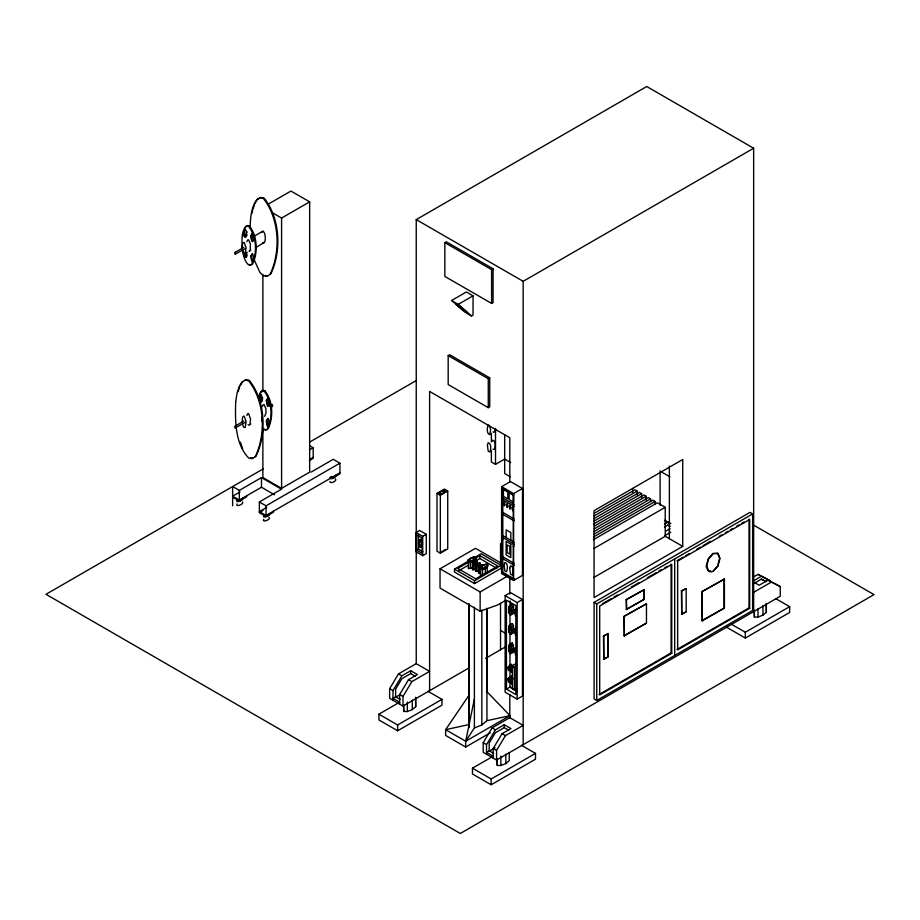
<?xml version="1.0" encoding="UTF-8"?>
<svg xmlns="http://www.w3.org/2000/svg" width="920" height="920" viewBox="0 0 920 920"><rect width="100%" height="100%" fill="white"/><g stroke="black" fill="none" stroke-linecap="round" stroke-linejoin="round"><path stroke-width="1.38" d="M501.917 572.803L502.803 572.286L514.188 578.864L513.303 579.381L501.917 572.803L501.906 487.749L513.303 494.339L514.188 493.822M513.303 579.381L513.303 494.339M242.155 247.02L242.742 243.259L244.156 242.385L246.1 247.79L245.168 253.77L243.639 253.471L242.42 250.067M243.754 252.057C242.477 257.933 247.905 259.198 246.203 252.54M250.067 227.976C250.47 218.362 250.918 207.908 256.691 199.778L259.911 197.788L263.373 198.467C279.415 218.718 281.071 251.355 270.055 274.378M495.109 428.398L494.626 431.526L493.879 432.342L493.005 431.848M509.162 678.592L509.197 677.959M512.348 667.782L511.508 664.148L510.669 665.516M512.348 679.374L511.738 675.935L510.761 676.545M509.323 666.689C510.013 662.71 512.003 670.277 509.806 669.369M242.88 236.463L243.374 233.255M247.077 234.646C245.87 240.258 243.19 231.644 244.846 229.62M252.149 213.106L252.54 210.668M247.077 255.127L246.456 257.105M261.717 421.21L261.717 417.346M419.324 540.281L418.933 542.788L420.267 547.423L422.096 546.33L422.096 540.868L421.153 539.189L419.324 540.281L420.267 539.695L421.21 541.374L421.21 546.837M419.819 542.283L420.21 539.775L421.153 539.189M508.909 607.361L508.909 612.708L510.565 614.974L513.521 613.214L513.521 606.395L512.348 604.29L509.392 606.05L508.909 607.361L510.565 606.36L509.829 606.786L511.14 611.328L510.761 613.778L509.829 614.353L510.565 613.928M509.231 611.639L509.392 606.05L510.565 605.314L512.245 611.11L511.75 614.238L510.565 614.974L508.909 612.708M508.909 626.669L508.909 632.017L510.565 634.282L513.521 632.523L513.521 625.692L512.348 623.599L509.392 625.358L508.909 626.669L510.565 625.669L509.829 626.094L511.14 630.637L510.761 633.086L509.829 633.661L510.565 633.236M509.231 630.947L509.392 625.358L510.565 624.622L512.245 630.418L511.75 633.546L510.565 634.282L508.909 632.017M508.909 645.978L508.909 651.325L510.565 653.591L513.521 651.831L514.015 648.703L512.348 642.907L509.392 644.667L508.909 645.978L510.565 644.977L509.645 645.553M516.43 610.731L515.579 609.212L514.372 611.995L515.579 616.17L516.43 615.641M509.231 650.256L509.392 644.667L510.565 643.931L512.245 649.727L511.75 652.855L510.565 653.591L508.909 651.325M516.408 630.073L515.579 628.601L514.395 631.315L515.579 635.398L516.408 634.88M509.197 666.367C510.358 661.664 512.175 671.865 509.599 669.426M516.408 649.382L515.579 647.91L514.395 650.624L515.579 654.706L516.408 654.189M468.717 695.681L445.636 729.663L445.636 735.459L465.681 747.029L465.681 741.244L474.386 698.947M512.382 679.512L512.946 678.603M706.353 565.949L708.296 558.681L713 553.414L718.037 553.438L719.981 558.463L718.037 565.731L713.333 570.986C706.376 576.15 704.156 557.324 708.63 571.159M706.686 566.134L708.63 558.865L713.333 553.61L718.037 553.438M718.025 564.328L719.647 558.267L717.703 553.253M509.381 677.615C510.554 675.383 511.612 680.915 510.094 681.294M252.954 209.311L254.23 205.252M246.859 241.718L247.595 240.016L248.595 239.821L250.332 243.719L250.332 249.515L249.113 251.505M254.035 260.072C251.953 263.936 250.263 254.782 252.528 253.54M238.188 391.609L239.453 387.55M246.859 415.483L247.595 413.781L248.595 413.586L250.527 418.991L250.01 424.292L249.113 425.27L248.078 424.672M258.325 397.428L260.762 391.77L263.12 390.344L264.845 390.69C272.872 400.809 273.7 417.128 268.191 428.639L265.834 430.065L262.384 428.076M260.36 394.427L260.142 398.969L261.648 401.637M262.246 400.982L262.591 397.452M262.373 406.525L263.108 404.823L264.109 404.627L265.845 408.526L266.041 413.034L264.627 416.311M491.993 441.565L492.602 440.151C495.788 440.496 495.569 446.97 494.281 449.477L493.005 449.224M509.277 677.396C510.703 674.498 511.98 682.295 509.806 681.386M512.313 679.155L512.842 678.293M268.007 514.728L267.421 515.43M329.843 481.413C329.486 484.587 337.985 480.734 335.386 478.906M509.829 606.786L510.565 605.314M509.829 626.094L510.565 624.622M510.565 643.931L509.829 645.403L511.14 649.945L510.761 652.395L509.829 652.97L510.565 652.544M508.898 609.178L508.518 609.81L509.266 609.385M508.898 628.486L508.518 629.119L509.266 628.693M508.898 647.795L508.518 648.428L509.266 648.002M389.643 688.678L398.509 673.9L416.242 663.665L429.605 671.381L411.872 681.616L403.006 696.394L403.006 706.043L389.643 698.326L389.643 688.678L392.989 690.598L392.989 700.258M392.989 690.598L401.856 675.832L410.722 670.714L417.404 674.567L408.537 679.684L399.671 694.462L399.671 704.11M483.195 742.681L492.062 727.904L509.795 717.669L523.158 725.385L505.425 735.62L496.558 750.398L496.558 760.046L483.195 752.33L483.195 742.681L486.53 744.613L486.53 754.262M486.53 744.613L495.397 729.836L504.263 724.719L510.945 728.582L502.078 733.7L493.212 748.466L493.212 758.126M254.656 203.895L257.427 199.352L260.647 197.363L264.109 198.041C280.151 218.293 281.808 250.93 270.79 273.953L266.823 276.38L263.373 275.701L259.911 272.389L254.38 260.222M244.605 228.804L245.996 226.538M252.206 233.266C251.171 235.255 250.999 240.442 253.54 240.718M250.332 250.78L250.746 250.102M261.947 232.173L263.373 231.288L264.787 233.806L265.374 238.234L264.787 241.994L255.702 247.698M251.93 264.258C257.45 252.747 256.611 236.428 248.595 226.308L246.859 225.963M239.878 386.193L242.65 381.65M243.823 421.095L235.129 426.121L235.209 427.938L245.237 422.349M260.118 393.61L261.51 391.345M250.332 424.546L250.746 423.867M272.147 404.742C271.871 410.722 274.321 400.556 269.686 406.168M269.33 425.558C266.811 427.213 266.19 419.727 268.042 418.347M267.444 429.065C272.964 417.553 272.124 401.235 264.109 391.115L262.384 390.77M255.277 456.676C266.294 433.642 264.638 401.016 248.595 380.765L245.134 380.086M468.717 603.888L468.717 724.638L445.636 729.663L465.681 741.244L474.386 727.915L474.386 607.154M238.349 499.94C237.406 501.653 241.373 500.365 241.258 499.123M237.026 503.895C234.98 507.449 243.938 504.551 242.615 501.998M263.752 519.328C261.476 523.181 271.848 519.374 268.893 517.293M331.568 476.985C330.533 478.756 335.018 477.308 334.362 476.031M237.601 499.548C233.577 503.424 244.041 501.17 242.615 498.145M264.339 514.97C260.532 518.696 269.87 516.822 269.594 513.832M265.362 515.131L264.914 516.131L267.053 515.66M467.9 560.176L473.294 557.06L475.628 557.117L475.732 559.441L470.338 562.545L468.004 562.488L467.9 560.176L467.9 561.142L470.085 559.291L470.085 558.325M468.406 560.061L470.315 558.452L475.134 557.405L475.226 559.544L470.534 562.258L468.498 562.2L468.406 560.061L468.498 568.572L473.317 567.525L473.317 560.188L475.226 558.578L475.226 562.097M468.004 562.488L468.004 561.522L473.535 560.314L475.732 558.474M472.546 563.097L477.031 561.327L475.824 563.178L473.961 563.914L472.604 563.879L472.546 563.097L472.604 569.675L473.961 569.71L475.824 568.974L475.663 563.086L476.675 561.534L472.914 563.592L475.663 563.086M476.675 561.534L476.732 562.764L475.663 563.661L472.96 564.259L472.914 563.017L473.972 562.12L473.972 562.695M476.824 563.764L480.044 563.063L478.825 564.914L478.825 570.71L475.605 571.412L475.548 564.834L476.951 563.833M475.835 565.351L479.757 563.799M478.699 564.846L479.815 563.903M480.01 567.099L479.975 573.183L478.618 573.148L478.561 566.57L482.69 564.995L480.01 568.066L480.102 569.376L482.39 569.434L485.518 568.203L487.669 566.398L487.669 565.432L482.39 568.468L480.102 568.41L480.01 567.099L482.149 565.294L487.565 564.109L487.669 566.398M481.678 566.559L478.975 567.721L478.929 566.49L478.975 567.145L482.69 564.995M476.008 570.239L475.605 571.412M480.424 567.007L480.516 575.517L480.424 567.007L485.116 564.293L487.151 564.351L487.243 566.49L485.334 568.1L482.551 569.192L480.516 569.146L480.424 567.973M487.243 565.524L485.334 567.134L485.334 573.194M403.558 705.283L403.719 711.436L407.341 711.528L412.298 709.561L415.702 706.698L415.702 697.245M474.386 727.915L481.838 724.971L486.933 720.67L510.013 715.645L510.013 717.968M497.099 759.299L497.26 765.44L500.882 765.532L505.85 763.577L509.243 760.713L509.243 752.594M754.204 610.857L754.365 617.009L757.988 617.101L762.944 615.135L766.348 612.271L766.348 604.164M512.854 667.195L512.394 668.288L512.842 666.701M243.823 247.33L235.129 252.356L235.209 254.173L245.237 248.584M235.382 254.276L235.209 252.31M268.042 397.865C266.409 399.591 266.547 405.237 269.054 405.524M235.382 428.041L235.209 426.075M511.163 605.026L512.348 604.29M512.348 613.95L513.521 613.214M511.163 624.335L512.348 623.599M511.163 643.644L512.348 642.907M512.348 652.567L513.521 651.831M267.766 204.435L290.95 191.049L309.66 201.848L309.66 472.144L281.589 488.359L262.878 477.56L262.878 428.927M272.239 212.658L281.589 218.052L309.66 201.848M251.148 237.946L262.855 231.184M416.242 663.665L416.242 219.604L646.748 86.514L753.652 148.246L753.652 611.616M444.831 242.638L446.315 241.787L493.085 268.789L493.085 302.577L491.602 303.428L444.831 276.425L444.831 242.638L491.602 269.64L493.085 268.789M264.109 391.115L264.845 390.69M451.582 300.506L466.359 291.973L473.041 295.826L473.041 315.134L471.558 315.985L464.876 312.133L451.582 300.506L458.263 304.359L471.558 315.985M458.263 304.359L473.041 295.826M264.109 429.732L266.582 429.64M416.242 219.604L523.158 281.325L753.652 148.246M448.178 355.58L449.65 354.729L489.739 377.878L489.739 406.835L488.267 407.686L448.178 384.548L448.178 355.58L488.267 378.729L489.739 377.878M263.419 468.774L46 594.297L460.276 833.485L874 594.619L753.331 524.952M309.396 442.232L416.242 380.546M232.622 505.839L232.622 486.53L239.315 490.394L261.476 477.595L281.52 489.175L259.359 501.963L259.359 512.589L266.041 516.442L273.424 512.175L273.424 511.209M309.499 449.868L313.191 447.741L313.191 458.355L309.499 460.494M240.016 491.924L232.622 496.19L239.315 500.043L261.476 487.255L274.447 494.741M309.499 459.528L313.191 457.389M232.622 497.156L239.315 501.009L246.698 496.742L246.698 495.776M311.075 472.109L333.235 459.31L339.917 463.174L339.917 473.788L332.534 478.055L330.303 476.767M259.359 501.963L266.041 505.827L339.917 463.174M266.742 507.357L259.359 511.623L266.041 515.476L339.917 472.822M259.359 512.589L263.051 510.45M437 493.35L444.383 489.083L447.729 491.015L447.729 548.929L440.335 553.196L437 551.275L437 493.35L440.335 495.282L447.729 491.015M443.612 490.268L439.035 492.901L441.105 494.097L445.683 491.464L443.612 490.268L443.612 493.085M491.372 450.478L491.372 461.955L495.512 464.347L504.678 459.057L510.726 462.553M416.035 532.484L419.589 530.438L426.27 534.301L426.27 553.61L422.717 555.657L416.035 551.793L416.035 532.484L422.717 536.348L426.27 534.301M501.595 486.668L510.462 481.539L522.479 488.485L522.479 575.368L513.625 580.485L501.595 573.551L501.595 486.668L513.625 493.603L522.479 488.485M421.21 541.374L422.096 540.868M419.324 545.744L420.21 545.238M421.601 544.329L422.487 543.823M420.267 547.423L422.096 546.33M416.714 550.229L422.038 553.299L422.038 537.924L416.714 534.853L416.714 550.229L418.496 549.205L422.751 551.655M441.105 552.023L445.683 549.378M504.965 600.771L497.869 604.877L480.136 611.248L440.047 588.098L440.047 568.79L475.513 548.32L501.457 563.293M501.906 538.062L502.791 537.556L514.188 544.134L513.303 544.651M501.94 540.005L502.826 539.488L502.791 488.566M473.846 557.957L481.102 553.771L501.147 565.34L501.147 568.238L474.547 583.591L454.503 572.021L454.503 569.123L469.016 560.751M468.809 562.028L457.746 568.422L475.778 578.829L497.904 566.053L479.872 555.645L474.961 558.486M458.976 570.607L468.809 564.926M474.961 561.372L479.872 558.532L496.697 568.249M513.268 546.537L514.153 546.031M501.94 557.29L502.826 556.784L514.153 563.327L513.268 563.833M501.917 559.21L502.803 558.704L502.826 539.488M454.503 569.123L474.547 580.692L501.147 565.34M594.274 513.256L634.904 489.796L637.134 491.084L637.134 494.948M594.032 515.959L637.134 491.084M593.837 518.696L639.4 492.395L641.619 493.672L641.619 497.536M513.303 565.788L514.188 565.271L502.803 558.704L502.803 572.286M593.595 521.398L641.619 493.672M593.411 524.135L643.896 494.994L646.116 496.271L646.116 500.135M440.047 568.79L480.136 591.939L507.046 576.403M594.4 526.125L646.116 496.271M594.205 528.862L648.393 497.582L650.612 498.87L650.612 501.446M593.963 531.564L650.612 498.87M593.779 534.301L652.878 500.181L655.109 501.457L655.109 504.034M593.538 537.004L655.109 501.457M593.342 539.741L657.374 502.768L665.229 507.299L665.229 536.268L593.814 577.495M505.137 595.631L510.462 592.56L522.479 599.506L522.479 696.037L517.166 699.108L505.137 692.173L505.137 595.631L517.166 602.577L522.479 599.506M593.814 548.538L665.229 507.299M513.521 606.395L510.761 608.431L511.497 608.005L511.876 610.903L511.14 611.328L514.015 610.086M514.728 609.741L516.2 608.89M664.493 524.193L667.817 522.272L670.358 523.572M511.497 613.352L510.761 613.778L511.75 614.238M415.173 676.177L410.722 673.612L401.856 678.73L395.646 689.068L395.646 696.785L400.096 699.361M664.493 527.091L667.817 525.17M665.631 531.254L670.07 528.689M664.838 535.566L670.749 532.162M513.521 625.692L510.761 627.739L511.497 627.313L511.876 630.211L511.14 630.637L514.015 629.395M395.646 696.785L392.989 698.326L399.671 702.178M395.508 697.256L400.292 694.496M514.74 629.119L516.223 628.256M511.497 632.661L510.761 633.086L511.75 633.546L513.521 632.523M427.926 691.288L441.956 699.384L441.956 705.18L397.624 730.768L378.913 719.969L378.913 714.173L398.624 702.799M403.006 706.043L468.176 668.414M485.599 658.363L505.459 646.898M682.732 546.376L594.078 597.563L594.078 510.68L682.732 459.494L682.732 546.376L665.229 536.268M513.521 645L510.761 647.047L511.497 646.622L511.876 649.52L511.14 649.945L514.015 648.703M594.078 602.381L749.961 512.382L752.64 513.923L752.64 610.466L596.746 700.465L594.078 698.924L594.078 602.381L596.746 603.922L752.64 513.923M514.74 648.416L516.223 647.565M511.497 651.969L510.761 652.395L511.75 652.855M602.749 603.543L611.455 598.518M613.939 597.08L617.665 594.929M631.327 587.04L638.779 582.74M647.473 577.726L656.167 572.7M658.651 571.262L661.135 569.825M664.872 567.674L667.356 566.248M676.982 560.694L683.192 557.117M685.676 555.68L689.402 553.529M696.854 549.228L700.58 547.078M703.064 545.64L710.516 541.339M719.21 536.314L721.694 534.888M725.42 532.737L727.904 531.3M730.388 529.862L732.872 528.436M736.598 526.274L739.082 524.848M741.566 523.411L744.05 521.973M378.913 714.173L397.624 724.983L441.956 699.384M626.186 599.679L644.253 589.628L644.253 599.288L626.52 609.523L626.186 599.679L644.253 589.628M516.81 688.505L514.349 689.931L512.371 688.793L512.371 665.631L516.062 663.492M512.371 665.631L514.349 666.77L516.81 665.344M626.186 609.327L644.253 599.288M623.967 616.4L646.472 603.796L646.472 623.105L624.3 635.904L623.967 616.4L646.472 603.796M506.448 689.149L515.856 694.588L515.856 605.59L506.448 600.15L506.448 689.149L509.99 687.102L517.051 691.184M603.462 635.961L608.223 633.604L608.223 656.765L603.796 659.33L603.462 635.961L608.223 633.604M681.409 590.962L686.182 588.593L686.182 611.765L681.743 614.318L681.409 590.962L686.182 588.593M623.967 635.708L646.472 623.105M701.914 591.675L724.408 579.071L724.408 608.028L702.247 620.827L701.914 591.675L724.408 579.071M603.462 659.134L608.223 656.765M681.409 614.134L686.182 611.765M465.681 741.244L510.013 715.645L486.933 691.713M753.296 577.082L758.022 574.356L770.235 580.819L758.022 574.356M465.681 747.029L490.314 732.814M761.369 576.288L752.502 581.405L759.184 585.258L768.05 580.14L776.917 584.672L780.252 586.603L780.252 596.263L496.558 760.046M508.714 730.192L504.263 727.616L495.397 732.734L489.198 743.072L489.198 750.8L493.649 753.365M754.722 583.015L761.369 579.174L766.325 581.716M701.914 620.632L724.408 608.028M753.652 592.307L771.385 582.072L780.252 586.603M489.198 750.8L486.53 752.33L493.212 756.194M489.049 751.26L495.041 747.81M676.982 649.508L749.018 607.924L749.685 608.304L749.685 519.501L677.649 561.085L677.649 649.899L749.685 608.304M599.023 694.531L671.082 652.924L671.749 653.315L671.749 564.477L599.702 606.073L599.702 694.91L671.749 653.315M521.467 745.292L535.497 753.399L535.497 759.184L491.176 784.783L472.466 773.984L472.466 768.188L492.166 756.815M472.466 768.188L491.176 778.987L535.497 753.399M731.285 624.162L745.315 632.258L789.647 606.671L789.647 612.456L745.315 638.054L726.605 627.244M468.498 561.234L473.317 560.188M473.317 560.774L468.498 561.821M475.548 564.834L475.605 565.616L478.825 564.914M479.826 565.49L481.689 564.765L483.046 564.799L483.103 565.582M481.838 566.651L478.618 567.352L478.561 566.57M708.296 570.963L710.643 570.883M475.536 562.074L476.732 562.764M478.572 563.189L479.757 563.224L479.815 564.489L478.699 565.42L475.893 566.03L475.835 564.765M475.893 565.455L477.077 565.478M478.975 567.145L480.113 567.18M480.516 568.18L482.551 568.226L482.551 575.563M457.136 304.899L460.713 306.969M465.313 311.523L466.014 311.592L464.105 309.707M252.528 233.059L254.035 235.727M263.89 242.972L262.855 242.374M246.134 257.312L244.501 253.632M249.331 264.488L251.056 264.833M265.259 275.494L267.57 275.954M489.014 425.166L488.175 425.327C486.875 427.823 486.657 434.309 489.842 434.654L490.624 429.674L489.44 425.58M250.481 457.792L252.793 458.252M670.806 523.583L664.481 520.352L667.817 522.272M667.724 525.033L670.3 526.447M761.265 579.048L766.233 581.578M661.261 471.799L669.978 476.824M768.05 580.14L771.385 582.072M775.617 598.563L789.647 606.671M718.037 565.731L713.333 570.986M510.278 476.778L504.678 473.535L504.678 434.666M502.791 497.892L514.188 504.47M502.791 499.824L514.188 506.402M502.791 512.394L514.188 518.983M502.791 514.326L514.188 520.915M502.791 535.624L514.188 542.202M309.844 445.809L313.191 447.741M500.526 630.43L505.471 633.282M398.509 673.9L401.856 675.832M408.537 679.684L411.872 681.616M492.062 727.904L495.397 729.836M502.078 733.7L505.425 735.62M399.671 694.462L403.006 696.394M493.212 748.466L496.558 750.398M462.426 309.534L466.842 312.225L460.552 306.728L456.297 304.267L459.046 306.785M458.562 306.509L462.587 309.775M335.834 475.18C336.524 477.445 330.878 480.01 329.659 477.986M269.054 398.843L269.686 401.546M240.338 442.094L242.65 448.534M244.076 253.805L244.605 256.105M242.42 423.832L243.639 427.236L245.168 427.535L246.1 421.555L244.156 416.139L243.156 416.346L242.42 418.036L242.224 422.315M246.951 231.633L247.077 232.645M246.951 252.114L247.077 253.126M242.144 246.882C243.064 253.115 243.639 260.44 248.595 264.925L250.32 265.259L252.678 263.833C258.186 252.321 257.358 236.003 249.331 225.883L247.606 225.538L245.249 226.964C241.12 233.277 241.948 241.373 242.224 248.549M766.348 612.271L766.187 603.428M478.561 572.366L478.618 573.148M475.732 559.441L475.628 557.117M468.406 567.398L468.498 568.572M468.717 724.638L468.959 727.777L468.959 603.623M415.702 706.698L415.541 697.855M762.944 605.682L762.944 615.135M757.988 608.994L757.988 617.101M754.365 610.247L754.365 617.009M749.018 519.11L749.018 607.924M745.315 632.258L745.315 638.054M724.074 578.875L724.074 607.832M702.247 591.87L702.247 620.827M681.743 591.157L681.743 614.318M674.693 558.923L674.693 655.466M671.082 564.098L671.082 652.924M669.369 466.014L669.369 538.66M660.111 470.856L660.111 505.298M643.919 589.444L643.919 599.092M632.638 488.485L632.638 492.349M626.52 599.863L626.52 609.523M624.3 616.595L624.3 635.904M607.89 633.408L607.89 656.569M603.796 636.157L603.796 659.33M596.746 603.922L596.746 700.465M523.158 281.325L523.158 744.694M517.166 602.577L517.166 699.108M514.349 666.77L514.349 689.931M513.625 493.603L513.625 580.485M510.83 540.27L510.83 532.542L506.149 529.839L506.149 537.567M509.99 600.978L509.99 606.717M509.99 613.893L509.99 625.381M509.99 632.557L509.99 645.472M509.99 651.222L509.99 667.011M509.99 669.875L509.99 677.062M509.99 681.363L509.99 687.102M509.795 482.229L509.795 437.713L429.605 391.425L429.605 690.69M509.795 576.978L509.795 594.205M509.795 694.703L509.795 717.669M505.85 754.112L505.85 763.577M504.263 724.719L504.263 727.616M500.882 756.079L500.882 765.532M500.526 543.547L500.526 563.488M500.526 603.37L500.526 649.738M497.26 758.689L497.26 765.44M495.512 428.478L495.512 464.347M491.602 269.64L491.602 303.428M491.372 433.251L491.372 441.864M491.176 778.987L491.176 784.783M488.267 378.729L488.267 407.686M487.565 564.109L487.565 565.075M487.151 564.351L487.243 572.861M486.933 608.522L486.933 720.67M486.691 608.304L486.691 691.668M485.518 567.237L485.518 568.203M482.39 568.468L482.39 569.434M482.333 565.397L482.333 566.363M482.149 565.294L482.149 566.26M481.838 609.983L481.838 724.971M481.551 564.972L481.551 565.547M480.102 563.845L480.102 566.156M480.102 568.41L480.102 569.376M480.136 591.939L480.136 611.248M479.872 555.645L479.872 558.532M480.044 563.063L480.044 565.374M479.987 565.593L479.987 566.168M477.031 561.327L477.089 564.42M476.962 565.65L476.962 571.447M475.134 557.405L475.134 557.98L473.098 557.359M474.547 580.692L474.547 583.591M474.099 563.707L473.961 569.71M473.535 560.314L473.535 561.28M473.294 557.06L473.294 558.026M472.914 563.017L472.96 564.259M472.604 563.879L472.604 569.675M470.534 561.292L470.534 568.629M470.315 558.452L470.315 559.038M470.338 561.579L470.338 562.545M440.335 495.282L440.335 553.196M422.717 536.348L422.717 555.657M418.496 535.221L418.496 549.205M412.298 700.108L412.298 709.561M410.722 670.714L410.722 673.612M407.341 702.063L407.341 711.528M403.719 704.674L403.719 711.436M397.624 724.983L397.624 730.768M332.534 477.089L332.534 478.055M281.589 218.052L281.589 488.359M266.041 505.827L266.041 516.442M262.878 274.47L262.878 391.747M261.476 477.595L261.476 487.255M239.315 490.394L239.315 501.009M507.84 667.54C509.151 676.763 510.059 662.112 507.84 667.54M510.841 680.834C512.221 690.518 513.176 675.154 510.841 680.834M235.681 401.925C235.175 420.773 234.83 443.451 248.595 457.987L252.057 458.678L256.013 456.251C267.041 433.216 265.374 400.591 249.331 380.339L245.87 379.661L241.914 382.076L239.142 386.618L237.015 393.392L235.681 401.925M243.754 231.587C245.789 248.722 248.147 222.548 243.754 231.587M250.849 235.669C252.873 252.816 255.242 226.642 250.849 235.669M250.849 256.151C252.873 273.298 255.242 247.112 250.849 256.151M259.279 396.393C261.303 413.528 263.661 387.354 259.279 396.393M266.363 400.487C268.387 417.622 270.756 391.448 266.363 400.487M266.363 420.957C268.387 438.104 270.756 411.918 266.363 420.957M487.393 445.188L488.175 451.065L489.842 452.03C491.142 449.535 491.36 443.06 488.175 442.704L487.393 445.188M503.573 502.918C504.585 511.485 505.77 498.398 503.573 502.918M506.425 504.562C507.437 513.13 508.622 500.043 506.425 504.562M504.034 564.96L504.815 570.837L506.483 571.803C507.782 569.308 508.001 562.833 504.815 562.476L504.034 564.96M509.277 506.207C510.289 514.774 511.462 501.687 509.277 506.207M512.118 507.851C513.141 516.419 514.314 503.332 512.118 507.851M509.726 568.249L510.508 574.126L512.175 575.092C513.475 572.596 513.693 566.11 510.508 565.765L509.726 568.249M507.828 678.914C508.886 688.608 510.37 674.015 507.828 678.914M510.91 669.15C511.911 678.235 513.303 664.562 510.91 669.15M507.828 492.073L503.458 489.555L503.458 496.34L507.828 498.858L507.828 492.073M513.521 495.362L509.162 492.844L509.162 499.629L513.521 502.147L513.521 495.362M510.83 544.111L506.149 541.409L506.149 554.921L510.83 557.623L510.83 544.111M509.818 546.434L507.161 544.904L507.161 552.598L509.818 554.127L509.818 546.434"/></g></svg>
